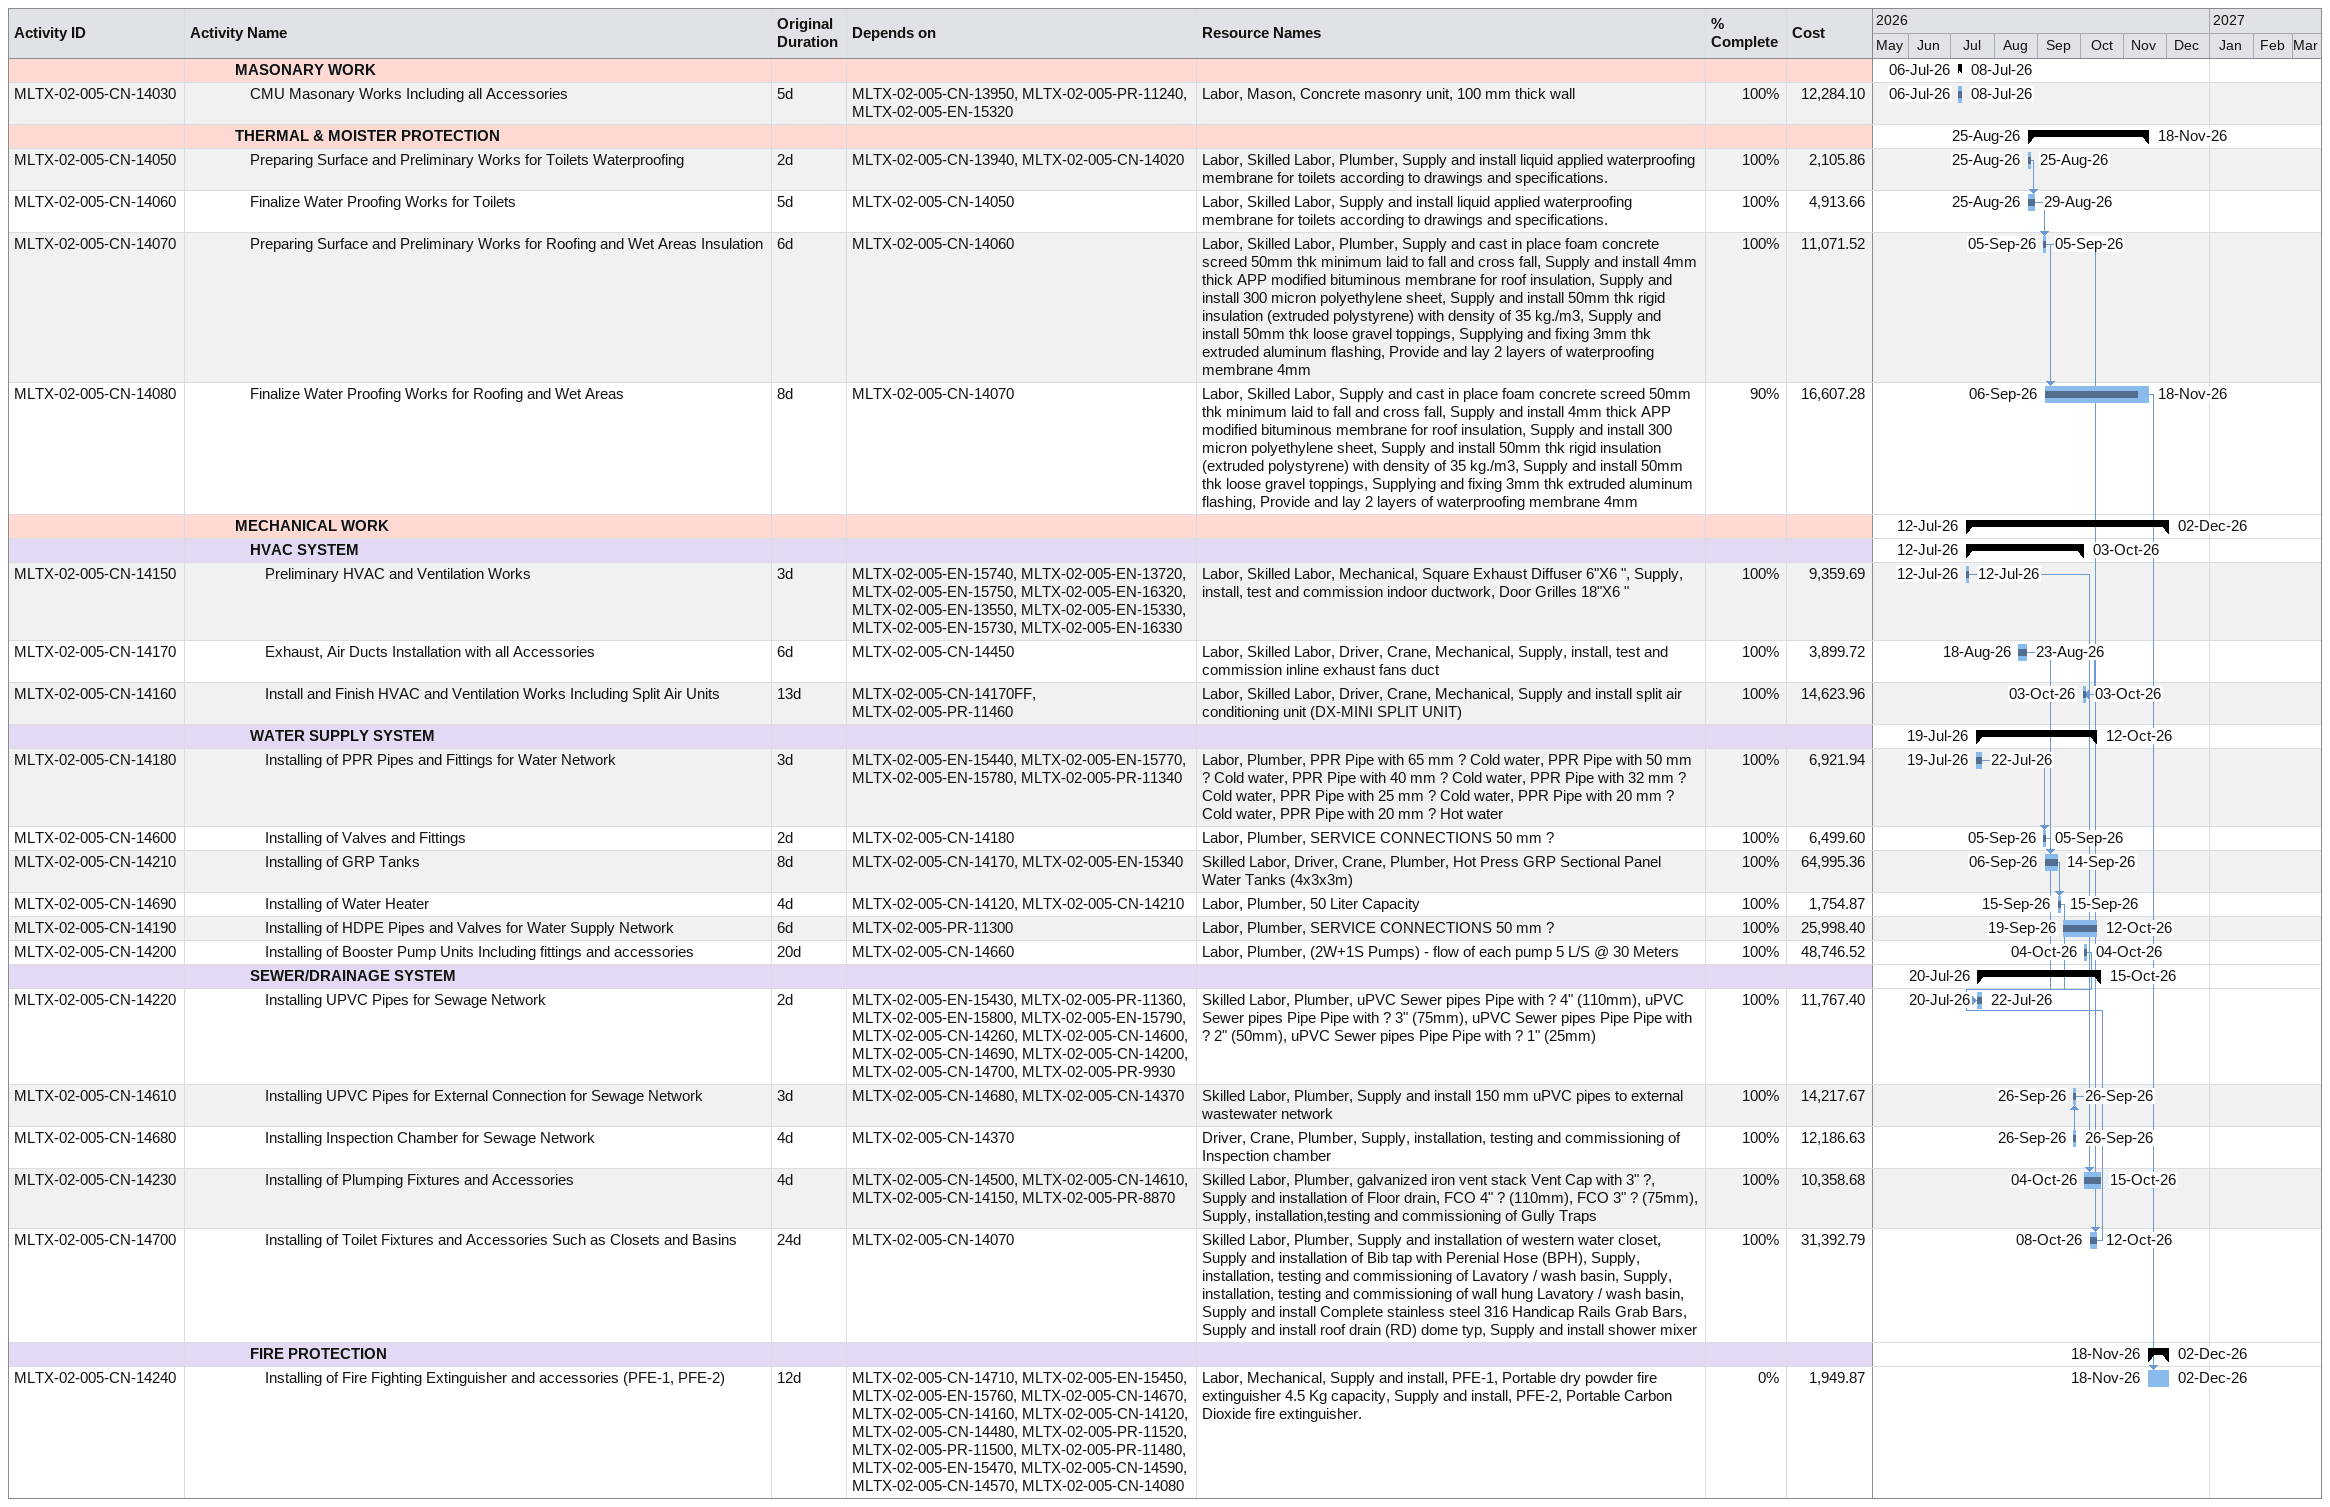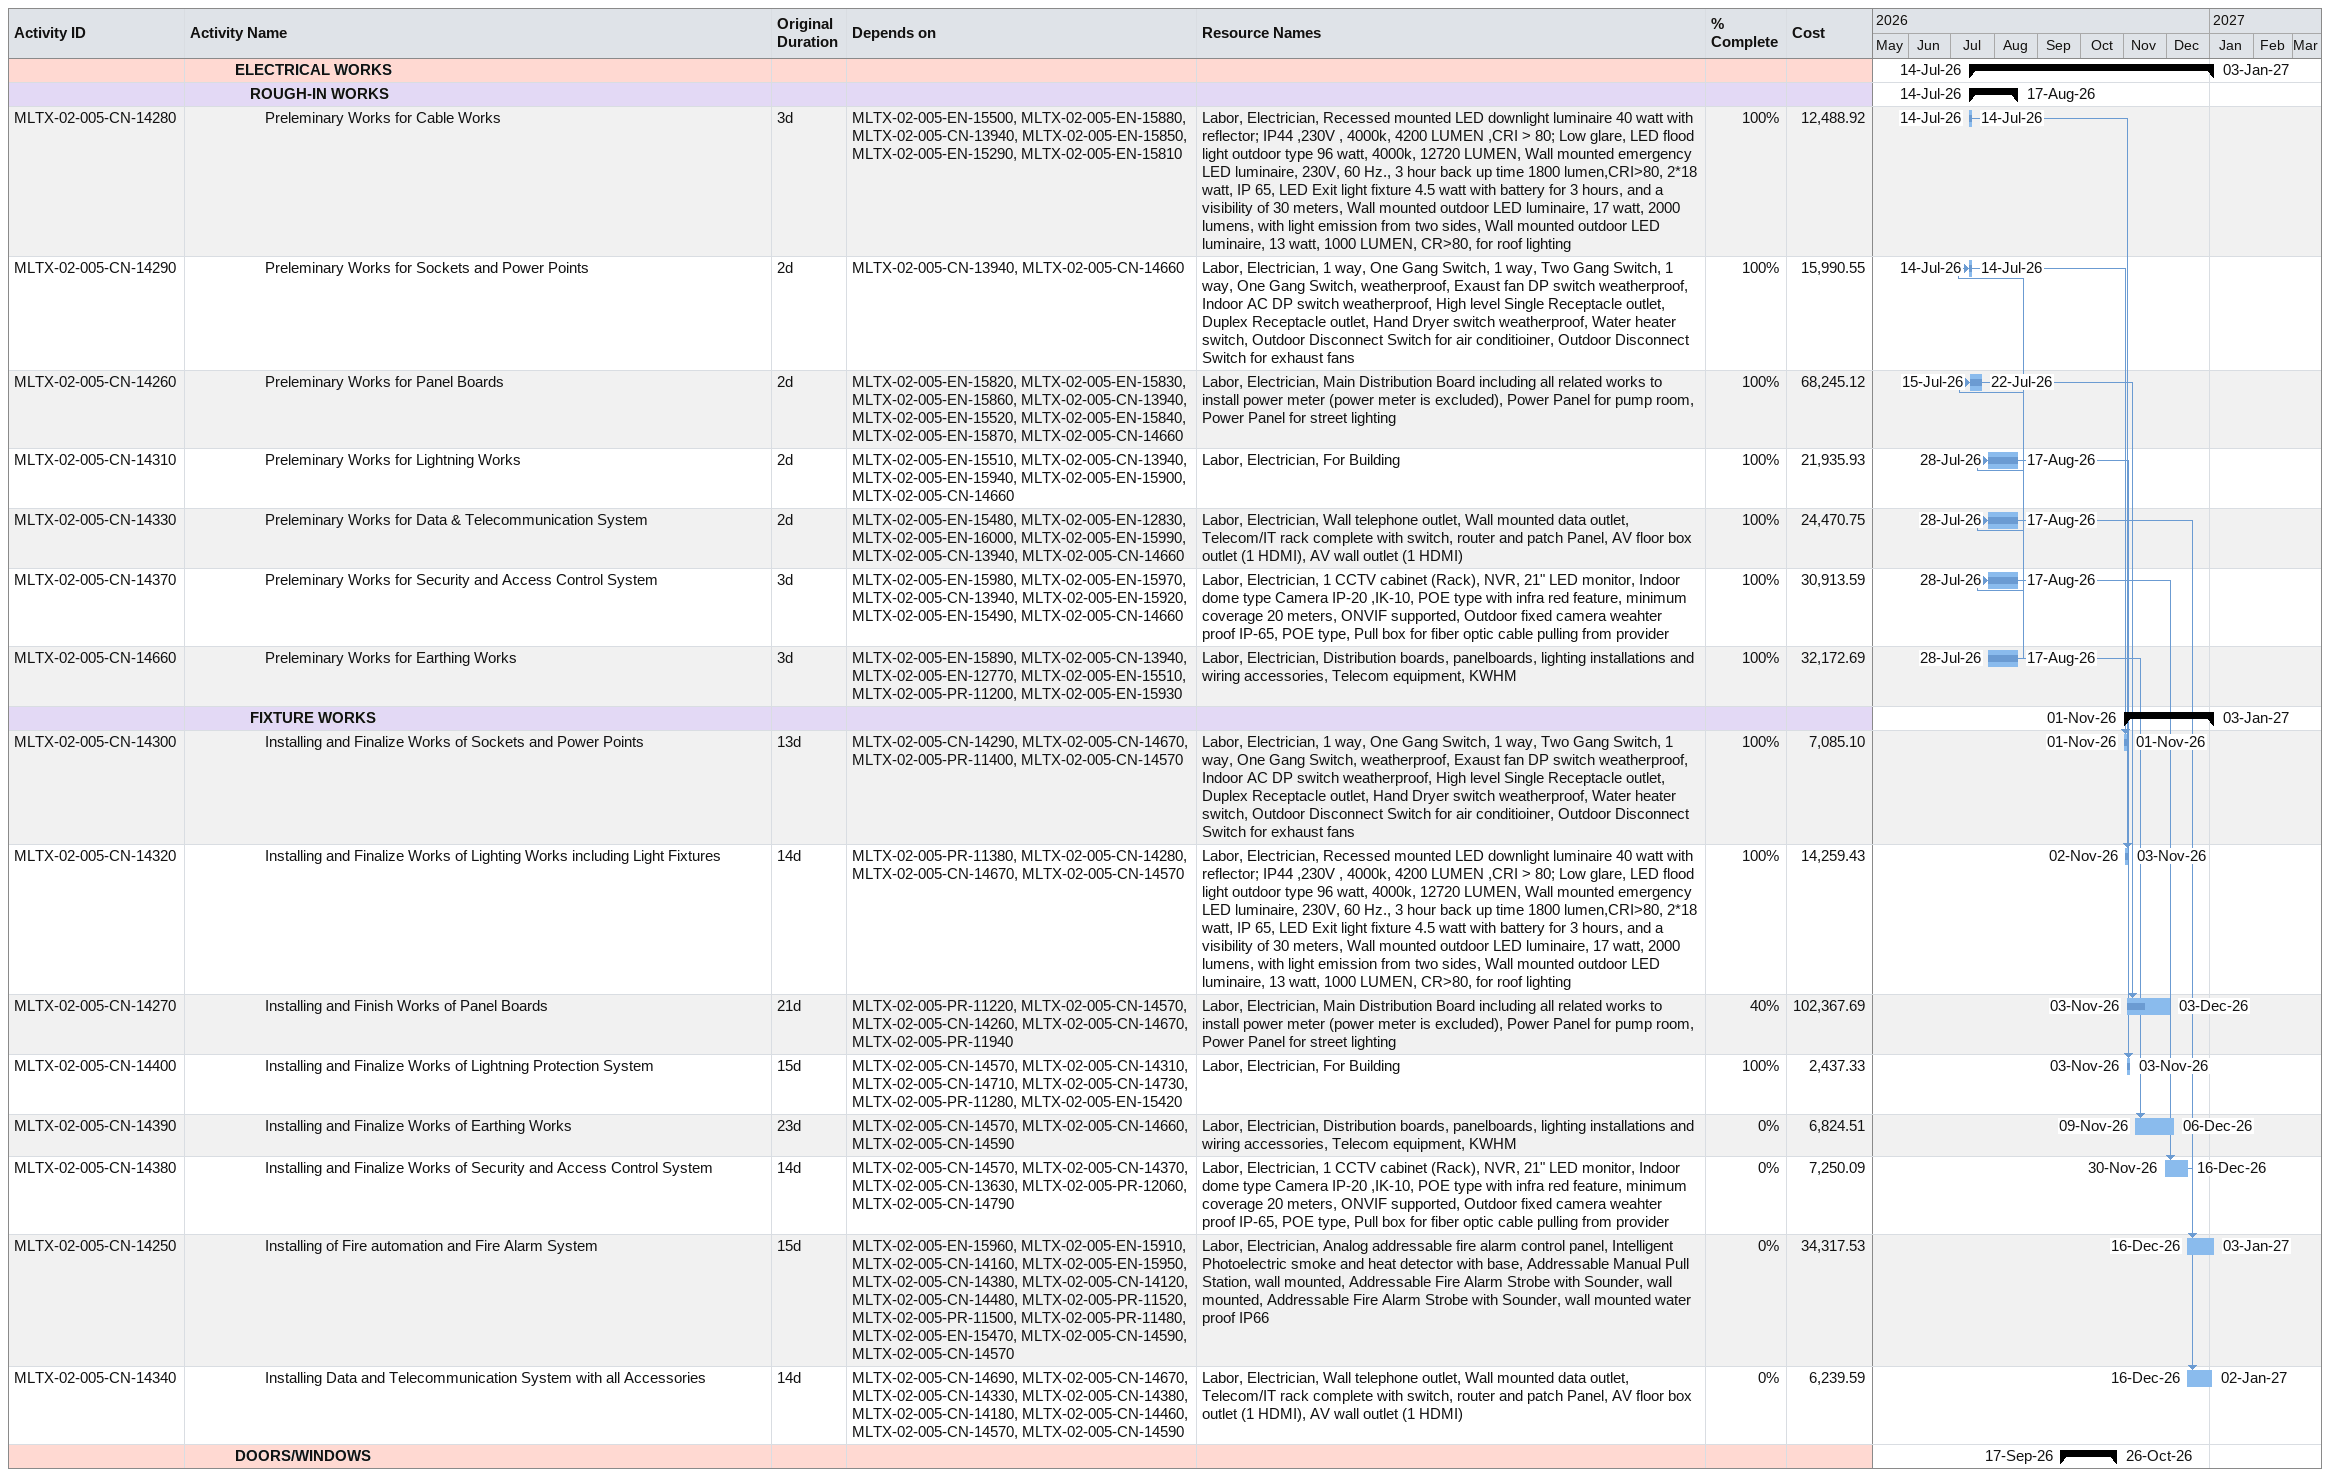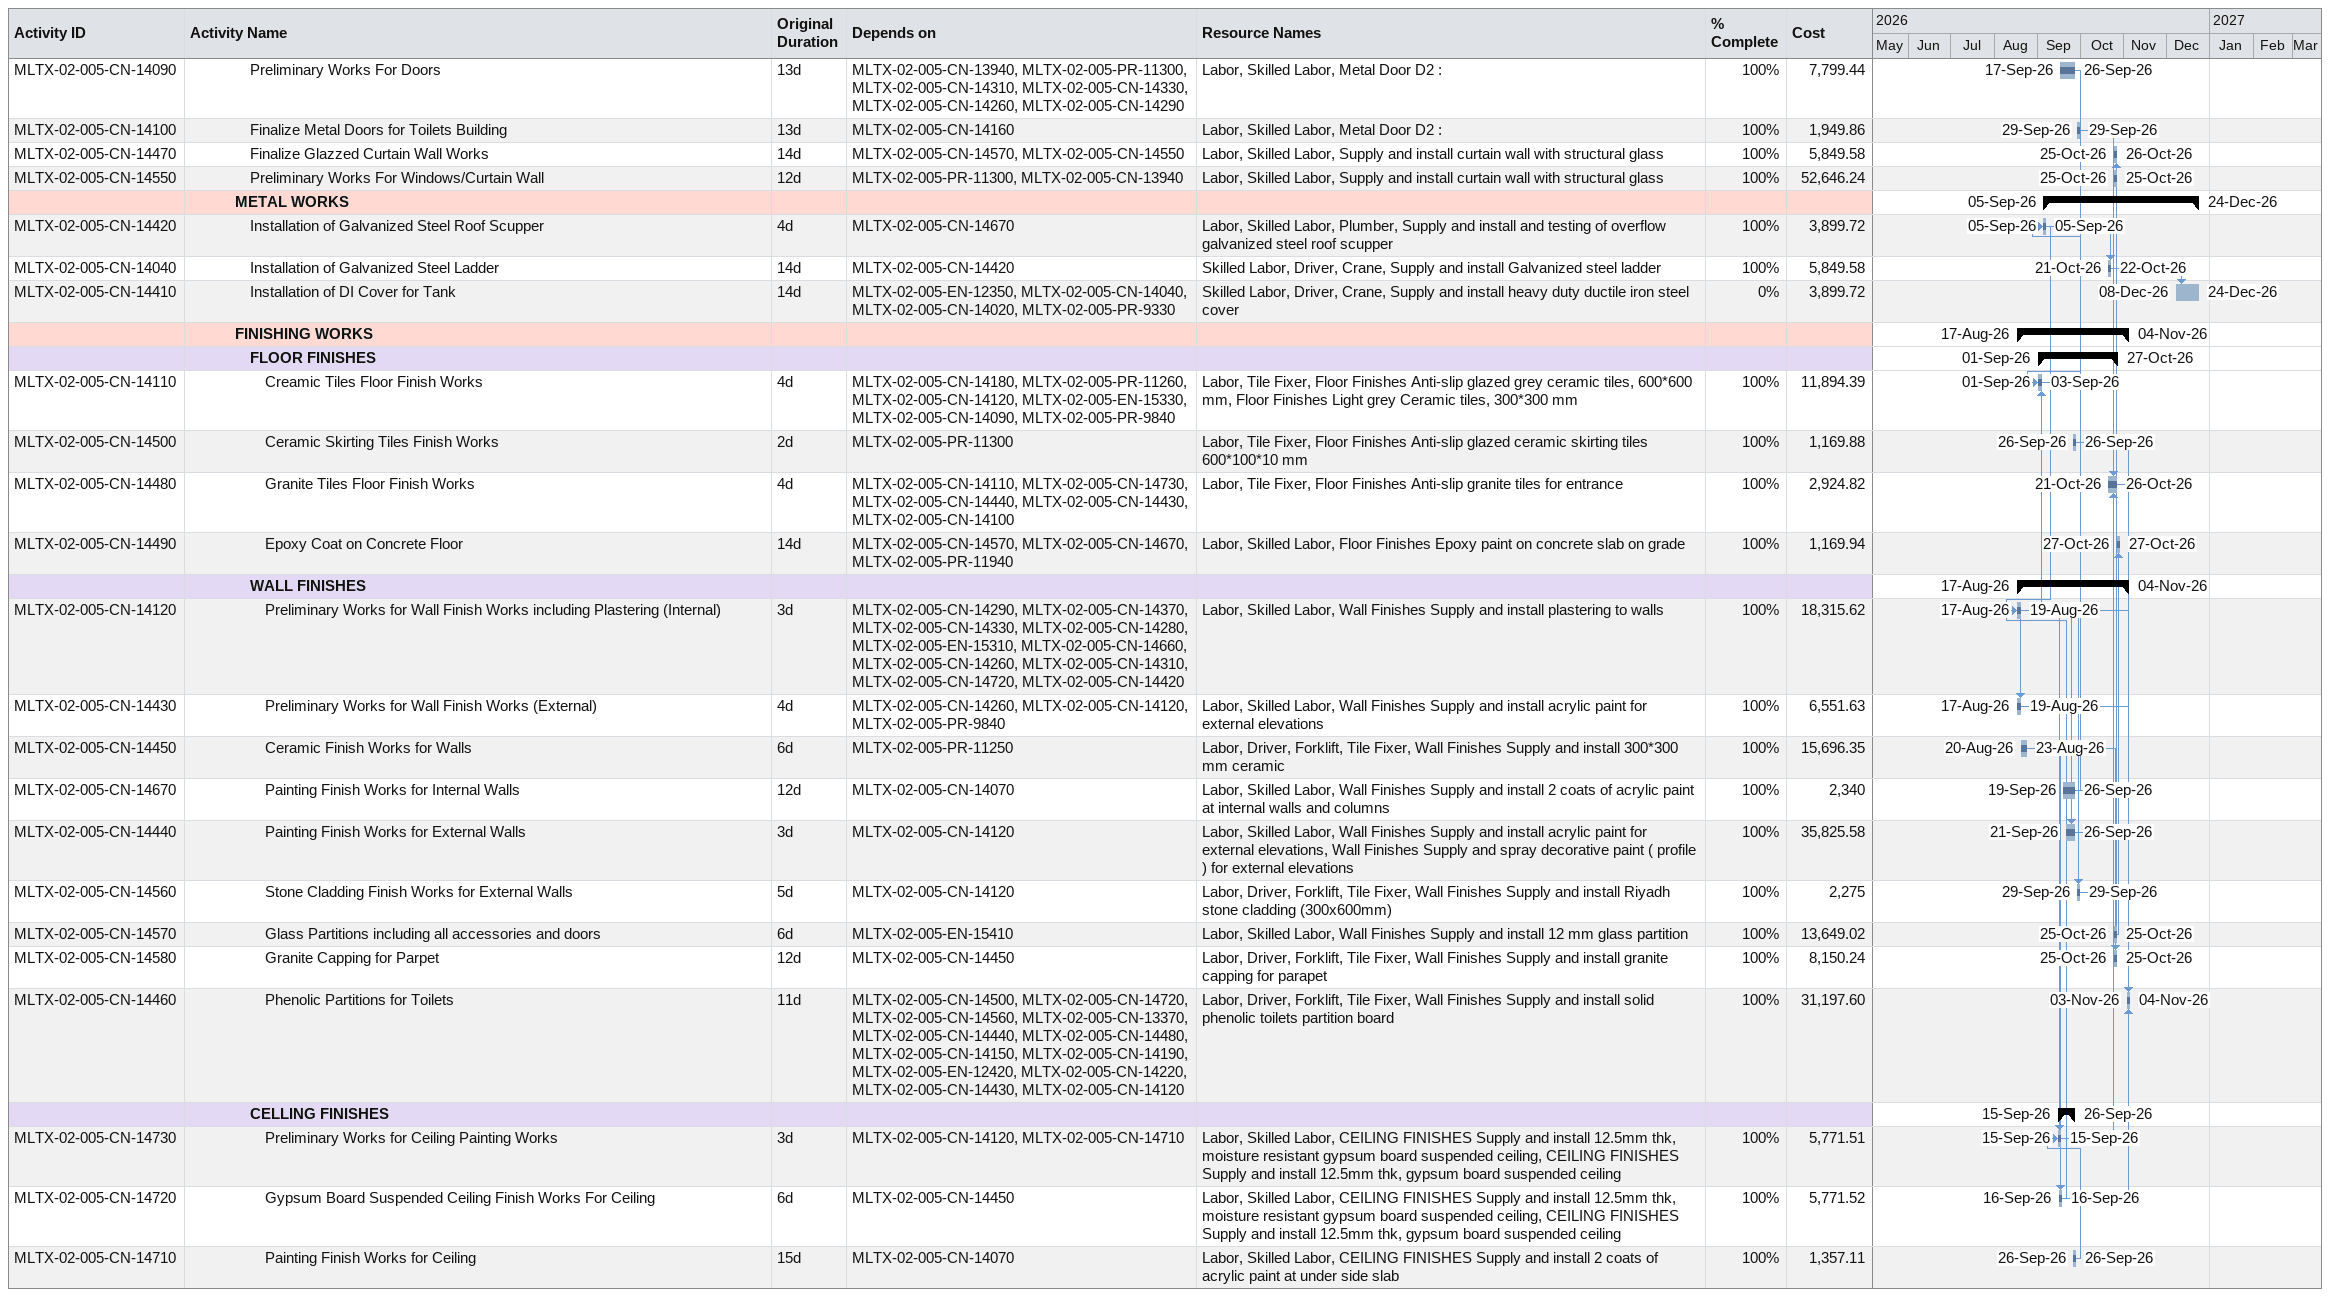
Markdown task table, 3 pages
| ID | Level | Task | Original duration | Start | Finish | Predecessors | Resources | % complete | Cost |
|---|---|---|---|---|---|---|---|---|---|
|  | 4 | **MASONARY WORK** |  | 2026-07-06 | 2026-07-08 |  |  |  |  |
| MLTX-02-005-CN-14030 | 5 | CMU Masonary Works Including all Accessories | 5d | 2026-07-06 | 2026-07-08 | MLTX-02-005-CN-13950, MLTX-02-005-PR-11240, MLTX-02-005-EN-15320 | Labor, Mason, Concrete masonry unit, 100 mm thick wall | 100 | 12284.10 |
|  | 4 | **THERMAL & MOISTER PROTECTION** |  | 2026-08-25 | 2026-11-18 |  |  |  |  |
| MLTX-02-005-CN-14050 | 5 | Preparing Surface and Preliminary Works for Toilets Waterproofing | 2d | 2026-08-25 | 2026-08-25 | MLTX-02-005-CN-13940, MLTX-02-005-CN-14020 | Labor, Skilled Labor, Plumber, Supply and install liquid applied waterproofing membrane for toilets according to drawings and specifications. | 100 | 2105.86 |
| MLTX-02-005-CN-14060 | 5 | Finalize Water Proofing Works for Toilets | 5d | 2026-08-25 | 2026-08-29 | MLTX-02-005-CN-14050 | Labor, Skilled Labor, Supply and install liquid applied waterproofing membrane for toilets according to drawings and specifications. | 100 | 4913.66 |
| MLTX-02-005-CN-14070 | 5 | Preparing Surface and Preliminary Works for Roofing and Wet Areas Insulation | 6d | 2026-09-05 | 2026-09-05 | MLTX-02-005-CN-14060 | Labor, Skilled Labor, Plumber, Supply and cast in place foam concrete screed 50mm thk minimum laid to fall and cross fall, Supply and install 4mm thick APP modified bituminous membrane for roof insulation, Supply and install 300 micron polyethylene sheet, Supply and install 50mm thk rigid insulation (extruded polystyrene) with density of 35 kg./m3, Supply and install 50mm thk loose gravel toppings, Supplying and fixing 3mm thk extruded aluminum flashing, Provide and lay 2 layers of waterproofing membrane 4mm | 100 | 11071.52 |
| MLTX-02-005-CN-14080 | 5 | Finalize Water Proofing Works for Roofing and Wet Areas | 8d | 2026-09-06 | 2026-11-18 | MLTX-02-005-CN-14070 | Labor, Skilled Labor, Supply and cast in place foam concrete screed 50mm thk minimum laid to fall and cross fall, Supply and install 4mm thick APP modified bituminous membrane for roof insulation, Supply and install 300 micron polyethylene sheet, Supply and install 50mm thk rigid insulation (extruded polystyrene) with density of 35 kg./m3, Supply and install 50mm thk loose gravel toppings, Supplying and fixing 3mm thk extruded aluminum flashing, Provide and lay 2 layers of waterproofing membrane 4mm | 90 | 16607.28 |
|  | 4 | **MECHANICAL WORK** |  | 2026-07-12 | 2026-12-02 |  |  |  |  |
|  | 5 | **HVAC SYSTEM** |  | 2026-07-12 | 2026-10-03 |  |  |  |  |
| MLTX-02-005-CN-14150 | 6 | Preliminary HVAC and Ventilation Works | 3d | 2026-07-12 | 2026-07-12 | MLTX-02-005-EN-15740, MLTX-02-005-EN-13720, MLTX-02-005-EN-15750, MLTX-02-005-EN-16320, MLTX-02-005-EN-13550, MLTX-02-005-EN-15330, MLTX-02-005-EN-15730, MLTX-02-005-EN-16330 | Labor, Skilled Labor, Mechanical, Square Exhaust Diffuser 6"X6 ", Supply, install, test and commission indoor ductwork, Door Grilles 18"X6 " | 100 | 9359.69 |
| MLTX-02-005-CN-14170 | 6 | Exhaust, Air Ducts Installation with all Accessories | 6d | 2026-08-18 | 2026-08-23 | MLTX-02-005-CN-14450 | Labor, Skilled Labor, Driver, Crane, Mechanical, Supply, install, test and commission inline exhaust fans duct | 100 | 3899.72 |
| MLTX-02-005-CN-14160 | 6 | Install and Finish HVAC and Ventilation Works Including Split Air Units | 13d | 2026-10-03 | 2026-10-03 | MLTX-02-005-CN-14170FF, MLTX-02-005-PR-11460 | Labor, Skilled Labor, Driver, Crane, Mechanical, Supply and install split air conditioning unit (DX-MINI SPLIT UNIT) | 100 | 14623.96 |
|  | 5 | **WATER SUPPLY SYSTEM** |  | 2026-07-19 | 2026-10-12 |  |  |  |  |
| MLTX-02-005-CN-14180 | 6 | Installing of PPR Pipes and Fittings for Water Network | 3d | 2026-07-19 | 2026-07-22 | MLTX-02-005-EN-15440, MLTX-02-005-EN-15770, MLTX-02-005-EN-15780, MLTX-02-005-PR-11340 | Labor, Plumber, PPR Pipe with 65 mm ? Cold water, PPR Pipe with 50 mm ? Cold water, PPR Pipe with 40 mm ? Cold water, PPR Pipe with 32 mm ? Cold water, PPR Pipe with 25 mm ? Cold water, PPR Pipe with 20 mm ? Cold water, PPR Pipe with 20 mm ? Hot water | 100 | 6921.94 |
| MLTX-02-005-CN-14600 | 6 | Installing of Valves and Fittings | 2d | 2026-09-05 | 2026-09-05 | MLTX-02-005-CN-14180 | Labor, Plumber, SERVICE CONNECTIONS 50 mm ? | 100 | 6499.60 |
| MLTX-02-005-CN-14210 | 6 | Installing of GRP Tanks | 8d | 2026-09-06 | 2026-09-14 | MLTX-02-005-CN-14170, MLTX-02-005-EN-15340 | Skilled Labor, Driver, Crane, Plumber, Hot Press GRP Sectional Panel Water Tanks (4x3x3m) | 100 | 64995.36 |
| MLTX-02-005-CN-14690 | 6 | Installing of Water Heater | 4d | 2026-09-15 | 2026-09-15 | MLTX-02-005-CN-14120, MLTX-02-005-CN-14210 | Labor, Plumber, 50 Liter Capacity | 100 | 1754.87 |
| MLTX-02-005-CN-14190 | 6 | Installing of HDPE Pipes and Valves for Water Supply Network | 6d | 2026-09-19 | 2026-10-12 | MLTX-02-005-PR-11300 | Labor, Plumber, SERVICE CONNECTIONS 50 mm ? | 100 | 25998.40 |
| MLTX-02-005-CN-14200 | 6 | Installing of Booster Pump Units Including fittings and accessories | 20d | 2026-10-04 | 2026-10-04 | MLTX-02-005-CN-14660 | Labor, Plumber, (2W+1S Pumps) - flow of each pump 5 L/S @ 30 Meters | 100 | 48746.52 |
|  | 5 | **SEWER/DRAINAGE SYSTEM** |  | 2026-07-20 | 2026-10-15 |  |  |  |  |
| MLTX-02-005-CN-14220 | 6 | Installing UPVC Pipes for Sewage Network | 2d | 2026-07-20 | 2026-07-22 | MLTX-02-005-EN-15430, MLTX-02-005-PR-11360, MLTX-02-005-EN-15800, MLTX-02-005-EN-15790, MLTX-02-005-CN-14260, MLTX-02-005-CN-14600, MLTX-02-005-CN-14690, MLTX-02-005-CN-14200, MLTX-02-005-CN-14700, MLTX-02-005-PR-9930 | Skilled Labor, Plumber, uPVC Sewer pipes Pipe with ? 4" (110mm), uPVC Sewer pipes Pipe Pipe with ? 3" (75mm), uPVC Sewer pipes Pipe Pipe with ? 2" (50mm), uPVC Sewer pipes Pipe Pipe with ? 1" (25mm) | 100 | 11767.40 |
| MLTX-02-005-CN-14610 | 6 | Installing UPVC Pipes for External Connection for Sewage Network | 3d | 2026-09-26 | 2026-09-26 | MLTX-02-005-CN-14680, MLTX-02-005-CN-14370 | Skilled Labor, Plumber, Supply and install 150 mm uPVC pipes to external wastewater network | 100 | 14217.67 |
| MLTX-02-005-CN-14680 | 6 | Installing Inspection Chamber for Sewage Network | 4d | 2026-09-26 | 2026-09-26 | MLTX-02-005-CN-14370 | Driver, Crane, Plumber, Supply, installation, testing and commissioning of Inspection chamber | 100 | 12186.63 |
| MLTX-02-005-CN-14230 | 6 | Installing of Plumping Fixtures and Accessories | 4d | 2026-10-04 | 2026-10-15 | MLTX-02-005-CN-14500, MLTX-02-005-CN-14610, MLTX-02-005-CN-14150, MLTX-02-005-PR-8870 | Skilled Labor, Plumber, galvanized iron vent stack Vent Cap with 3" ?, Supply and installation of Floor drain, FCO 4" ? (110mm), FCO 3" ? (75mm), Supply, installation,testing and commissioning of Gully Traps | 100 | 10358.68 |
| MLTX-02-005-CN-14700 | 6 | Installing of Toilet Fixtures and Accessories Such as Closets and Basins | 24d | 2026-10-08 | 2026-10-12 | MLTX-02-005-CN-14070 | Skilled Labor, Plumber, Supply and installation of western water closet, Supply and installation of Bib tap with Perenial Hose (BPH), Supply, installation, testing and commissioning of Lavatory / wash basin, Supply, installation, testing and commissioning of wall hung Lavatory / wash basin, Supply and install Complete stainless steel 316 Handicap Rails Grab Bars, Supply and install roof drain (RD) dome typ, Supply and install shower mixer | 100 | 31392.79 |
|  | 5 | **FIRE PROTECTION** |  | 2026-11-18 | 2026-12-02 |  |  |  |  |
| MLTX-02-005-CN-14240 | 6 | Installing of Fire Fighting Extinguisher and accessories (PFE-1, PFE-2) | 12d | 2026-11-18 | 2026-12-02 | MLTX-02-005-CN-14710, MLTX-02-005-EN-15450, MLTX-02-005-EN-15760, MLTX-02-005-CN-14670, MLTX-02-005-CN-14160, MLTX-02-005-CN-14120, MLTX-02-005-CN-14480, MLTX-02-005-PR-11520, MLTX-02-005-PR-11500, MLTX-02-005-PR-11480, MLTX-02-005-EN-15470, MLTX-02-005-CN-14590, MLTX-02-005-CN-14570, MLTX-02-005-CN-14080 | Labor, Mechanical, Supply and install, PFE-1, Portable dry powder fire extinguisher 4.5 Kg capacity, Supply and install, PFE-2, Portable Carbon Dioxide fire extinguisher. | 0 | 1949.87 |
|  | 4 | **ELECTRICAL WORKS** |  | 2026-07-14 | 2027-01-03 |  |  |  |  |
|  | 5 | **ROUGH-IN WORKS** |  | 2026-07-14 | 2026-08-17 |  |  |  |  |
| MLTX-02-005-CN-14280 | 6 | Preleminary Works for Cable Works | 3d | 2026-07-14 | 2026-07-14 | MLTX-02-005-EN-15500, MLTX-02-005-EN-15880, MLTX-02-005-CN-13940, MLTX-02-005-EN-15850, MLTX-02-005-EN-15290, MLTX-02-005-EN-15810 | Labor, Electrician, Recessed mounted LED downlight luminaire 40 watt with reflector; IP44 ,230V , 4000k, 4200 LUMEN ,CRI > 80; Low glare, LED flood light outdoor type 96 watt, 4000k, 12720 LUMEN, Wall mounted emergency LED luminaire, 230V, 60 Hz., 3 hour back up time 1800 lumen,CRI>80, 2*18 watt, IP 65, LED Exit light fixture 4.5 watt with battery for 3 hours, and a visibility of 30 meters, Wall mounted outdoor LED luminaire, 17 watt, 2000 lumens, with light emission from two sides, Wall mounted outdoor LED luminaire, 13 watt, 1000 LUMEN, CR>80, for roof lighting | 100 | 12488.92 |
| MLTX-02-005-CN-14290 | 6 | Preleminary Works for Sockets and Power Points | 2d | 2026-07-14 | 2026-07-14 | MLTX-02-005-CN-13940, MLTX-02-005-CN-14660 | Labor, Electrician, 1 way, One Gang Switch, 1 way, Two Gang Switch, 1 way, One Gang Switch, weatherproof, Exaust fan DP switch weatherproof, Indoor AC DP switch weatherproof, High level Single Receptacle outlet, Duplex Receptacle outlet, Hand Dryer switch weatherproof, Water heater switch, Outdoor Disconnect Switch for air conditioiner, Outdoor Disconnect Switch for exhaust fans | 100 | 15990.55 |
| MLTX-02-005-CN-14260 | 6 | Preleminary Works for Panel Boards | 2d | 2026-07-15 | 2026-07-22 | MLTX-02-005-EN-15820, MLTX-02-005-EN-15830, MLTX-02-005-EN-15860, MLTX-02-005-CN-13940, MLTX-02-005-EN-15520, MLTX-02-005-EN-15840, MLTX-02-005-EN-15870, MLTX-02-005-CN-14660 | Labor, Electrician, Main Distribution Board including all related works to install power meter (power meter is excluded), Power Panel for pump room, Power Panel for street lighting | 100 | 68245.12 |
| MLTX-02-005-CN-14310 | 6 | Preleminary Works for Lightning Works | 2d | 2026-07-28 | 2026-08-17 | MLTX-02-005-EN-15510, MLTX-02-005-CN-13940, MLTX-02-005-EN-15940, MLTX-02-005-EN-15900, MLTX-02-005-CN-14660 | Labor, Electrician, For Building | 100 | 21935.93 |
| MLTX-02-005-CN-14330 | 6 | Preleminary Works for Data & Telecommunication System | 2d | 2026-07-28 | 2026-08-17 | MLTX-02-005-EN-15480, MLTX-02-005-EN-12830, MLTX-02-005-EN-16000, MLTX-02-005-EN-15990, MLTX-02-005-CN-13940, MLTX-02-005-CN-14660 | Labor, Electrician, Wall telephone outlet, Wall mounted data outlet, Telecom/IT rack complete with switch, router and patch Panel, AV floor box outlet (1 HDMI), AV wall outlet (1 HDMI) | 100 | 24470.75 |
| MLTX-02-005-CN-14370 | 6 | Preleminary Works for Security and Access Control System | 3d | 2026-07-28 | 2026-08-17 | MLTX-02-005-EN-15980, MLTX-02-005-EN-15970, MLTX-02-005-CN-13940, MLTX-02-005-EN-15920, MLTX-02-005-EN-15490, MLTX-02-005-CN-14660 | Labor, Electrician, 1 CCTV cabinet (Rack), NVR, 21" LED monitor, Indoor dome type Camera IP-20 ,IK-10, POE type with infra red feature, minimum coverage 20 meters, ONVIF supported, Outdoor fixed camera weahter proof IP-65, POE type, Pull box for fiber optic cable pulling from provider | 100 | 30913.59 |
| MLTX-02-005-CN-14660 | 6 | Preleminary Works for Earthing Works | 3d | 2026-07-28 | 2026-08-17 | MLTX-02-005-EN-15890, MLTX-02-005-CN-13940, MLTX-02-005-EN-12770, MLTX-02-005-EN-15510, MLTX-02-005-PR-11200, MLTX-02-005-EN-15930 | Labor, Electrician, Distribution boards, panelboards, lighting installations and wiring accessories, Telecom equipment, KWHM | 100 | 32172.69 |
|  | 5 | **FIXTURE WORKS** |  | 2026-11-01 | 2027-01-03 |  |  |  |  |
| MLTX-02-005-CN-14300 | 6 | Installing and Finalize Works of Sockets and Power Points | 13d | 2026-11-01 | 2026-11-01 | MLTX-02-005-CN-14290, MLTX-02-005-CN-14670, MLTX-02-005-PR-11400, MLTX-02-005-CN-14570 | Labor, Electrician, 1 way, One Gang Switch, 1 way, Two Gang Switch, 1 way, One Gang Switch, weatherproof, Exaust fan DP switch weatherproof, Indoor AC DP switch weatherproof, High level Single Receptacle outlet, Duplex Receptacle outlet, Hand Dryer switch weatherproof, Water heater switch, Outdoor Disconnect Switch for air conditioiner, Outdoor Disconnect Switch for exhaust fans | 100 | 7085.10 |
| MLTX-02-005-CN-14320 | 6 | Installing and Finalize Works of Lighting Works including Light Fixtures | 14d | 2026-11-02 | 2026-11-03 | MLTX-02-005-PR-11380, MLTX-02-005-CN-14280, MLTX-02-005-CN-14670, MLTX-02-005-CN-14570 | Labor, Electrician, Recessed mounted LED downlight luminaire 40 watt with reflector; IP44 ,230V , 4000k, 4200 LUMEN ,CRI > 80; Low glare, LED flood light outdoor type 96 watt, 4000k, 12720 LUMEN, Wall mounted emergency LED luminaire, 230V, 60 Hz., 3 hour back up time 1800 lumen,CRI>80, 2*18 watt, IP 65, LED Exit light fixture 4.5 watt with battery for 3 hours, and a visibility of 30 meters, Wall mounted outdoor LED luminaire, 17 watt, 2000 lumens, with light emission from two sides, Wall mounted outdoor LED luminaire, 13 watt, 1000 LUMEN, CR>80, for roof lighting | 100 | 14259.43 |
| MLTX-02-005-CN-14270 | 6 | Installing and Finish Works of Panel Boards | 21d | 2026-11-03 | 2026-12-03 | MLTX-02-005-PR-11220, MLTX-02-005-CN-14570, MLTX-02-005-CN-14260, MLTX-02-005-CN-14670, MLTX-02-005-PR-11940 | Labor, Electrician, Main Distribution Board including all related works to install power meter (power meter is excluded), Power Panel for pump room, Power Panel for street lighting | 40 | 102367.69 |
| MLTX-02-005-CN-14400 | 6 | Installing and Finalize Works of Lightning Protection System | 15d | 2026-11-03 | 2026-11-03 | MLTX-02-005-CN-14570, MLTX-02-005-CN-14310, MLTX-02-005-CN-14710, MLTX-02-005-CN-14730, MLTX-02-005-PR-11280, MLTX-02-005-EN-15420 | Labor, Electrician, For Building | 100 | 2437.33 |
| MLTX-02-005-CN-14390 | 6 | Installing and Finalize Works of Earthing Works | 23d | 2026-11-09 | 2026-12-06 | MLTX-02-005-CN-14570, MLTX-02-005-CN-14660, MLTX-02-005-CN-14590 | Labor, Electrician, Distribution boards, panelboards, lighting installations and wiring accessories, Telecom equipment, KWHM | 0 | 6824.51 |
| MLTX-02-005-CN-14380 | 6 | Installing and Finalize Works of Security and Access Control System | 14d | 2026-11-30 | 2026-12-16 | MLTX-02-005-CN-14570, MLTX-02-005-CN-14370, MLTX-02-005-CN-13630, MLTX-02-005-PR-12060, MLTX-02-005-CN-14790 | Labor, Electrician, 1 CCTV cabinet (Rack), NVR, 21" LED monitor, Indoor dome type Camera IP-20 ,IK-10, POE type with infra red feature, minimum coverage 20 meters, ONVIF supported, Outdoor fixed camera weahter proof IP-65, POE type, Pull box for fiber optic cable pulling from provider | 0 | 7250.09 |
| MLTX-02-005-CN-14250 | 6 | Installing of Fire automation and Fire Alarm System | 15d | 2026-12-16 | 2027-01-03 | MLTX-02-005-EN-15960, MLTX-02-005-EN-15910, MLTX-02-005-CN-14160, MLTX-02-005-EN-15950, MLTX-02-005-CN-14380, MLTX-02-005-CN-14120, MLTX-02-005-CN-14480, MLTX-02-005-PR-11520, MLTX-02-005-PR-11500, MLTX-02-005-PR-11480, MLTX-02-005-EN-15470, MLTX-02-005-CN-14590, MLTX-02-005-CN-14570 | Labor, Electrician, Analog addressable fire alarm control panel, Intelligent Photoelectric smoke and heat detector with base, Addressable Manual Pull Station, wall mounted, Addressable Fire Alarm Strobe with Sounder, wall mounted, Addressable Fire Alarm Strobe with Sounder, wall mounted water proof IP66 | 0 | 34317.53 |
| MLTX-02-005-CN-14340 | 6 | Installing Data and Telecommunication System with all Accessories | 14d | 2026-12-16 | 2027-01-02 | MLTX-02-005-CN-14690, MLTX-02-005-CN-14670, MLTX-02-005-CN-14330, MLTX-02-005-CN-14380, MLTX-02-005-CN-14180, MLTX-02-005-CN-14460, MLTX-02-005-CN-14570, MLTX-02-005-CN-14590 | Labor, Electrician, Wall telephone outlet, Wall mounted data outlet, Telecom/IT rack complete with switch, router and patch Panel, AV floor box outlet (1 HDMI), AV wall outlet (1 HDMI) | 0 | 6239.59 |
|  | 4 | **DOORS/WINDOWS** |  | 2026-09-17 | 2026-10-26 |  |  |  |  |
| MLTX-02-005-CN-14090 | 5 | Preliminary Works For Doors | 13d | 2026-09-17 | 2026-09-26 | MLTX-02-005-CN-13940, MLTX-02-005-PR-11300, MLTX-02-005-CN-14310, MLTX-02-005-CN-14330, MLTX-02-005-CN-14260, MLTX-02-005-CN-14290 | Labor, Skilled Labor, Metal Door D2 : | 100 | 7799.44 |
| MLTX-02-005-CN-14100 | 5 | Finalize Metal Doors for Toilets Building | 13d | 2026-09-29 | 2026-09-29 | MLTX-02-005-CN-14160 | Labor, Skilled Labor, Metal Door D2 : | 100 | 1949.86 |
| MLTX-02-005-CN-14470 | 5 | Finalize Glazzed Curtain Wall Works | 14d | 2026-10-25 | 2026-10-26 | MLTX-02-005-CN-14570, MLTX-02-005-CN-14550 | Labor, Skilled Labor, Supply and install curtain wall with structural glass | 100 | 5849.58 |
| MLTX-02-005-CN-14550 | 5 | Preliminary Works For Windows/Curtain Wall | 12d | 2026-10-25 | 2026-10-25 | MLTX-02-005-PR-11300, MLTX-02-005-CN-13940 | Labor, Skilled Labor, Supply and install curtain wall with structural glass | 100 | 52646.24 |
|  | 4 | **METAL WORKS** |  | 2026-09-05 | 2026-12-24 |  |  |  |  |
| MLTX-02-005-CN-14420 | 5 | Installation of Galvanized Steel Roof Scupper | 4d | 2026-09-05 | 2026-09-05 | MLTX-02-005-CN-14670 | Labor, Skilled Labor, Plumber, Supply and install and testing of overflow galvanized steel roof scupper | 100 | 3899.72 |
| MLTX-02-005-CN-14040 | 5 | Installation of Galvanized Steel Ladder | 14d | 2026-10-21 | 2026-10-22 | MLTX-02-005-CN-14420 | Skilled Labor, Driver, Crane, Supply and install Galvanized steel ladder | 100 | 5849.58 |
| MLTX-02-005-CN-14410 | 5 | Installation of DI Cover for Tank | 14d | 2026-12-08 | 2026-12-24 | MLTX-02-005-EN-12350, MLTX-02-005-CN-14040, MLTX-02-005-CN-14020, MLTX-02-005-PR-9330 | Skilled Labor, Driver, Crane, Supply and install heavy duty ductile iron steel cover | 0 | 3899.72 |
|  | 4 | **FINISHING WORKS** |  | 2026-08-17 | 2026-11-04 |  |  |  |  |
|  | 5 | **FLOOR FINISHES** |  | 2026-09-01 | 2026-10-27 |  |  |  |  |
| MLTX-02-005-CN-14110 | 6 | Creamic Tiles Floor Finish Works | 4d | 2026-09-01 | 2026-09-03 | MLTX-02-005-CN-14180, MLTX-02-005-PR-11260, MLTX-02-005-CN-14120, MLTX-02-005-EN-15330, MLTX-02-005-CN-14090, MLTX-02-005-PR-9840 | Labor, Tile Fixer, Floor Finishes Anti-slip glazed grey ceramic tiles, 600*600 mm, Floor Finishes Light grey Ceramic tiles, 300*300 mm | 100 | 11894.39 |
| MLTX-02-005-CN-14500 | 6 | Ceramic Skirting Tiles Finish Works | 2d | 2026-09-26 | 2026-09-26 | MLTX-02-005-PR-11300 | Labor, Tile Fixer, Floor Finishes Anti-slip glazed ceramic skirting tiles 600*100*10 mm | 100 | 1169.88 |
| MLTX-02-005-CN-14480 | 6 | Granite Tiles Floor Finish Works | 4d | 2026-10-21 | 2026-10-26 | MLTX-02-005-CN-14110, MLTX-02-005-CN-14730, MLTX-02-005-CN-14440, MLTX-02-005-CN-14430, MLTX-02-005-CN-14100 | Labor, Tile Fixer, Floor Finishes Anti-slip granite tiles for entrance | 100 | 2924.82 |
| MLTX-02-005-CN-14490 | 6 | Epoxy Coat on Concrete Floor | 14d | 2026-10-27 | 2026-10-27 | MLTX-02-005-CN-14570, MLTX-02-005-CN-14670, MLTX-02-005-PR-11940 | Labor, Skilled Labor, Floor Finishes Epoxy paint on concrete slab on grade | 100 | 1169.94 |
|  | 5 | **WALL FINISHES** |  | 2026-08-17 | 2026-11-04 |  |  |  |  |
| MLTX-02-005-CN-14120 | 6 | Preliminary Works for Wall Finish Works including Plastering (Internal) | 3d | 2026-08-17 | 2026-08-19 | MLTX-02-005-CN-14290, MLTX-02-005-CN-14370, MLTX-02-005-CN-14330, MLTX-02-005-CN-14280, MLTX-02-005-EN-15310, MLTX-02-005-CN-14660, MLTX-02-005-CN-14260, MLTX-02-005-CN-14310, MLTX-02-005-CN-14720, MLTX-02-005-CN-14420 | Labor, Skilled Labor, Wall Finishes Supply and install plastering to walls | 100 | 18315.62 |
| MLTX-02-005-CN-14430 | 6 | Preliminary Works for Wall Finish Works (External) | 4d | 2026-08-17 | 2026-08-19 | MLTX-02-005-CN-14260, MLTX-02-005-CN-14120, MLTX-02-005-PR-9840 | Labor, Skilled Labor, Wall Finishes Supply and install acrylic paint for external elevations | 100 | 6551.63 |
| MLTX-02-005-CN-14450 | 6 | Ceramic Finish Works for Walls | 6d | 2026-08-20 | 2026-08-23 | MLTX-02-005-PR-11250 | Labor, Driver, Forklift, Tile Fixer, Wall Finishes Supply and install 300*300 mm ceramic | 100 | 15696.35 |
| MLTX-02-005-CN-14670 | 6 | Painting Finish Works for Internal Walls | 12d | 2026-09-19 | 2026-09-26 | MLTX-02-005-CN-14070 | Labor, Skilled Labor, Wall Finishes Supply and install 2 coats of acrylic paint at internal walls and columns | 100 | 2340 |
| MLTX-02-005-CN-14440 | 6 | Painting Finish Works for External Walls | 3d | 2026-09-21 | 2026-09-26 | MLTX-02-005-CN-14120 | Labor, Skilled Labor, Wall Finishes Supply and install acrylic paint for external elevations, Wall Finishes Supply and spray decorative paint ( profile ) for external elevations | 100 | 35825.58 |
| MLTX-02-005-CN-14560 | 6 | Stone Cladding Finish Works for External Walls | 5d | 2026-09-29 | 2026-09-29 | MLTX-02-005-CN-14120 | Labor, Driver, Forklift, Tile Fixer, Wall Finishes Supply and install Riyadh stone cladding (300x600mm) | 100 | 2275 |
| MLTX-02-005-CN-14570 | 6 | Glass Partitions including all accessories and doors | 6d | 2026-10-25 | 2026-10-25 | MLTX-02-005-EN-15410 | Labor, Skilled Labor, Wall Finishes Supply and install 12 mm glass partition | 100 | 13649.02 |
| MLTX-02-005-CN-14580 | 6 | Granite Capping for Parpet | 12d | 2026-10-25 | 2026-10-25 | MLTX-02-005-CN-14450 | Labor, Driver, Forklift, Tile Fixer, Wall Finishes Supply and install granite capping for parapet | 100 | 8150.24 |
| MLTX-02-005-CN-14460 | 6 | Phenolic Partitions for Toilets | 11d | 2026-11-03 | 2026-11-04 | MLTX-02-005-CN-14500, MLTX-02-005-CN-14720, MLTX-02-005-CN-14560, MLTX-02-005-CN-13370, MLTX-02-005-CN-14440, MLTX-02-005-CN-14480, MLTX-02-005-CN-14150, MLTX-02-005-CN-14190, MLTX-02-005-EN-12420, MLTX-02-005-CN-14220, MLTX-02-005-CN-14430, MLTX-02-005-CN-14120 | Labor, Driver, Forklift, Tile Fixer, Wall Finishes Supply and install solid phenolic toilets partition board | 100 | 31197.60 |
|  | 5 | **CELLING FINISHES** |  | 2026-09-15 | 2026-09-26 |  |  |  |  |
| MLTX-02-005-CN-14730 | 6 | Preliminary Works for Ceiling Painting Works | 3d | 2026-09-15 | 2026-09-15 | MLTX-02-005-CN-14120, MLTX-02-005-CN-14710 | Labor, Skilled Labor, CEILING FINISHES Supply and install 12.5mm thk, moisture resistant gypsum board suspended ceiling, CEILING FINISHES Supply and install 12.5mm thk, gypsum board suspended ceiling | 100 | 5771.51 |
| MLTX-02-005-CN-14720 | 6 | Gypsum Board Suspended Ceiling Finish Works For Ceiling | 6d | 2026-09-16 | 2026-09-16 | MLTX-02-005-CN-14450 | Labor, Skilled Labor, CEILING FINISHES Supply and install 12.5mm thk, moisture resistant gypsum board suspended ceiling, CEILING FINISHES Supply and install 12.5mm thk, gypsum board suspended ceiling | 100 | 5771.52 |
| MLTX-02-005-CN-14710 | 6 | Painting Finish Works for Ceiling | 15d | 2026-09-26 | 2026-09-26 | MLTX-02-005-CN-14070 | Labor, Skilled Labor, CEILING FINISHES Supply and install 2 coats of acrylic paint at under side slab | 100 | 1357.11 |
